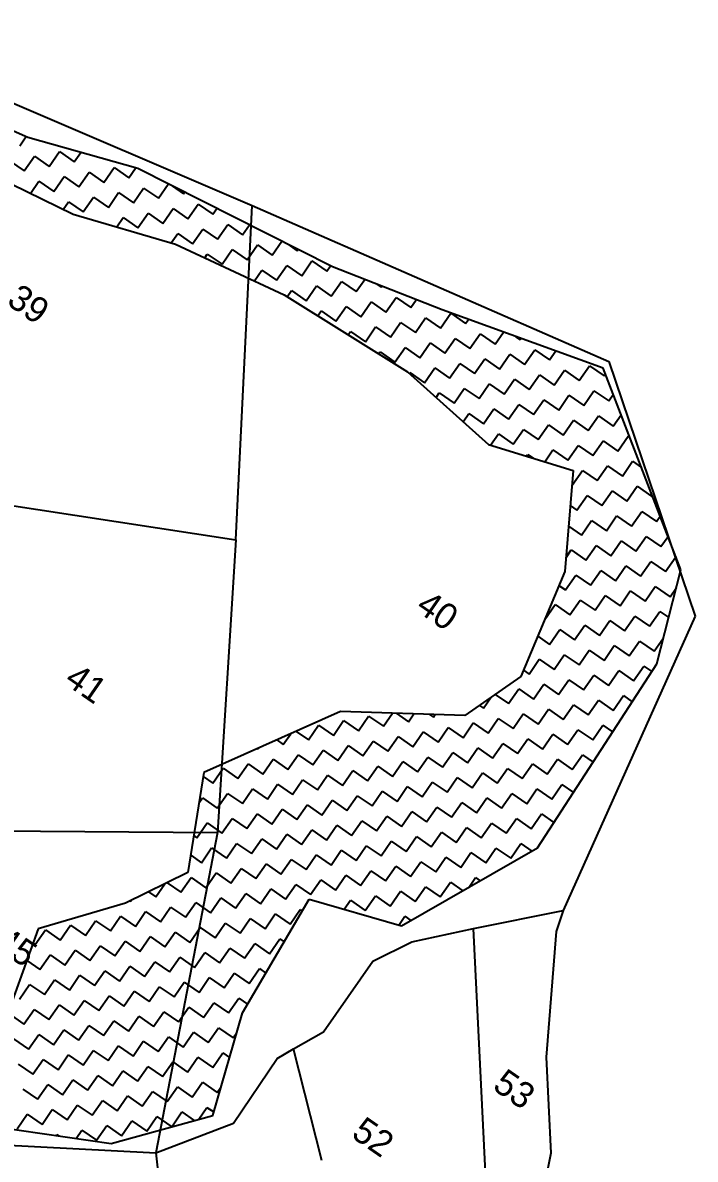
# Model space of a CAD drawing. Header units: metres. Extents: x 282167 to 284586, y 2020907 to 2023042.
# Drawn here: x 283156.4 to 283390.6, y 2022507.7 to 2022903.3 of the extents above; entities that cross this region are included whole.
import ezdxf
from ezdxf.enums import TextEntityAlignment as Align

# ---------------------------------------------------------------- set-up
doc = ezdxf.new("R2010")
doc.units = ezdxf.units.M
doc.header["$MEASUREMENT"] = 0
for name, color, linetype in [('POLY_HATCH', 12, 'Continuous'), ('POLY_PARCEL', 6, 'Continuous'), ('TEXT_PARCEL', 7, 'Continuous'), ('V_BOUND_LINE', 7, 'Continuous')]:
    doc.layers.add(name, color=color, linetype=linetype)
doc.styles.add('TEXT_MAP', font='', dxfattribs={"height": 2.5})
doc.styles.get('TEXT_MAP').set_extended_font_data('Kruti Dev 050')

msp = doc.modelspace()

# ---------------------------------------------------------------- linework, layer by layer
at = {"layer": 'POLY_HATCH'}
for p, q in [((283158.2, 2022863.31), (283101.28, 2022888.45)), ((283196.46, 2022852.51), (283158.2, 2022863.31)), ((283132.34, 2022856.94), (283174.02, 2022836.63)), ((283264.29, 2022818.37), (283196.46, 2022852.51)), ((283174.02, 2022836.63), (283209.68, 2022826.21)), ((283209.68, 2022826.21), (283247.5, 2022808.58)), ((283302.48, 2022803.34), (283264.29, 2022818.37)), ((283247.5, 2022808.58), (283290.37, 2022781.73)), ((283358.5, 2022783.1), (283302.48, 2022803.34)), ((283290.37, 2022781.73), (283318.6, 2022756.45)), ((283385.62, 2022712.88), (283358.5, 2022783.1)), ((283318.6, 2022756.45), (283348.1, 2022747.45)), ((283348.1, 2022747.45), (283345.2, 2022712.31)), ((283345.2, 2022712.31), (283329.89, 2022675.77)), ((283377.22, 2022680.12), (283385.62, 2022712.88)), ((283335.67, 2022616.04), (283377.22, 2022680.12)), ((283329.89, 2022675.77), (283310.42, 2022662.12)), ((283267.1, 2022663.56), (283219.47, 2022642.27)), ((283310.42, 2022662.12), (283267.1, 2022663.56)), ((283219.47, 2022642.27), (283213.97, 2022607.5)), ((283288.27, 2022588.88), (283335.67, 2022616.04)), ((283213.97, 2022607.5), (283192.27, 2022596.82)), ((283232.98, 2022558.61), (283256.17, 2022598.27)), ((283256.17, 2022598.27), (283288.27, 2022588.88)), ((283192.27, 2022596.82), (283161.81, 2022587.93)), ((283161.81, 2022587.93), (283151.18, 2022558.15)), ((283222.58, 2022522.96), (283232.98, 2022558.61)), ((283187.21, 2022513.18), (283222.58, 2022522.96)), ((283124.8, 2022522.13), (283187.21, 2022513.18))]:
    msp.add_line(p, q, dxfattribs=at)
at = {"layer": 'POLY_HATCH', "linetype": 'Continuous'}
for p, q in [((283155.37, 2022860.42), (283157.56, 2022863.59)), ((283151.8, 2022855.28), (283156.95, 2022851.71)), ((283156.95, 2022851.71), (283160.51, 2022856.86)), ((283160.51, 2022856.86), (283165.66, 2022853.29)), ((283165.66, 2022853.29), (283169.23, 2022858.44)), ((283169.23, 2022858.44), (283174.37, 2022854.87)), ((283174.37, 2022854.87), (283176.62, 2022858.11)), ((283175.95, 2022846.16), (283179.52, 2022851.31)), ((283179.52, 2022851.31), (283184.67, 2022847.74)), ((283184.67, 2022847.74), (283188.23, 2022852.89)), ((283188.23, 2022852.89), (283193.38, 2022849.32)), ((283193.38, 2022849.32), (283195.73, 2022852.72)), ((283159.14, 2022843.88), (283162.09, 2022848.14)), ((283162.09, 2022848.14), (283167.24, 2022844.58)), ((283167.24, 2022844.58), (283170.81, 2022849.72)), ((283170.81, 2022849.72), (283175.95, 2022846.16)), ((283203.67, 2022842.19), (283207.11, 2022847.15)), ((283186.25, 2022839.03), (283189.81, 2022844.17)), ((283189.81, 2022844.17), (283194.96, 2022840.61)), ((283194.96, 2022840.61), (283198.53, 2022845.75)), ((283198.53, 2022845.75), (283203.67, 2022842.19)), ((283208.55, 2022846.43), (283212.39, 2022843.77)), ((283212.39, 2022843.77), (283212.76, 2022844.31)), ((283170.53, 2022838.33), (283172.39, 2022841.01)), ((283172.39, 2022841.01), (283177.53, 2022837.44)), ((283177.53, 2022837.44), (283181.1, 2022842.59)), ((283181.1, 2022842.59), (283186.25, 2022839.03)), ((283213.97, 2022835.05), (283217.53, 2022840.2)), ((283217.53, 2022840.2), (283222.68, 2022836.64)), ((283189.14, 2022832.21), (283191.39, 2022835.46)), ((283191.39, 2022835.46), (283196.54, 2022831.89)), ((283196.54, 2022831.89), (283200.11, 2022837.04)), ((283200.11, 2022837.04), (283205.26, 2022833.47)), ((283205.26, 2022833.47), (283208.82, 2022838.62)), ((283208.82, 2022838.62), (283213.97, 2022835.05)), ((283222.68, 2022836.64), (283224.06, 2022838.62)), ((283215.55, 2022826.34), (283219.12, 2022831.49)), ((283219.12, 2022831.49), (283224.26, 2022827.92)), ((283224.26, 2022827.92), (283227.83, 2022833.07)), ((283227.83, 2022833.07), (283232.98, 2022829.5)), ((283232.98, 2022829.5), (283235.35, 2022832.94)), ((283208.15, 2022826.65), (283210.4, 2022829.91)), ((283210.4, 2022829.91), (283215.55, 2022826.34)), ((283243.27, 2022822.37), (283246.65, 2022827.25)), ((283225.84, 2022819.21), (283229.41, 2022824.36)), ((283229.41, 2022824.36), (283234.56, 2022820.79)), ((283234.56, 2022820.79), (283238.12, 2022825.94)), ((283238.12, 2022825.94), (283243.27, 2022822.37)), ((283248.74, 2022826.2), (283251.98, 2022823.95)), ((283251.98, 2022823.95), (283252.3, 2022824.41)), ((283219.8, 2022821.49), (283220.7, 2022822.77)), ((283220.7, 2022822.77), (283225.84, 2022819.21)), ((283253.56, 2022815.24), (283257.13, 2022820.38)), ((283257.13, 2022820.38), (283262.28, 2022816.82)), ((283237.08, 2022813.43), (283239.7, 2022817.22)), ((283239.7, 2022817.22), (283244.85, 2022813.66)), ((283244.85, 2022813.66), (283248.42, 2022818.8)), ((283248.42, 2022818.8), (283253.56, 2022815.24)), ((283262.28, 2022816.82), (283263.6, 2022818.72)), ((283255.15, 2022806.52), (283258.71, 2022811.67)), ((283258.71, 2022811.67), (283263.86, 2022808.1)), ((283263.86, 2022808.1), (283267.42, 2022813.25)), ((283267.42, 2022813.25), (283272.57, 2022809.69)), ((283272.57, 2022809.69), (283275.53, 2022813.95)), ((283279.9, 2022812.23), (283281.29, 2022811.27)), ((283281.29, 2022811.27), (283281.51, 2022811.59)), ((283248.51, 2022807.94), (283250, 2022810.09)), ((283250, 2022810.09), (283255.15, 2022806.52)), ((283282.87, 2022802.55), (283286.43, 2022807.7)), ((283286.43, 2022807.7), (283291.58, 2022804.13)), ((283265.44, 2022799.39), (283269.01, 2022804.54)), ((283269.01, 2022804.54), (283274.15, 2022800.97)), ((283274.15, 2022800.97), (283277.72, 2022806.12)), ((283277.72, 2022806.12), (283282.87, 2022802.55)), ((283291.58, 2022804.13), (283293.48, 2022806.88)), ((283259.14, 2022801.29), (283260.29, 2022802.96)), ((283260.29, 2022802.96), (283265.44, 2022799.39)), ((283293.16, 2022795.42), (283296.73, 2022800.57)), ((283296.73, 2022800.57), (283301.87, 2022797)), ((283301.87, 2022797), (283305.44, 2022802.15)), ((283305.44, 2022802.15), (283310.59, 2022798.58)), ((283310.59, 2022798.58), (283311.6, 2022800.04)), ((283269.76, 2022794.63), (283270.59, 2022795.83)), ((283270.59, 2022795.83), (283275.73, 2022792.26)), ((283275.73, 2022792.26), (283279.3, 2022797.41)), ((283279.3, 2022797.41), (283284.45, 2022793.84)), ((283284.45, 2022793.84), (283288.01, 2022798.99)), ((283288.01, 2022798.99), (283293.16, 2022795.42)), ((283320.88, 2022791.45), (283323.79, 2022795.64)), ((283294.74, 2022786.71), (283298.31, 2022791.85)), ((283298.31, 2022791.85), (283303.45, 2022788.29)), ((283303.45, 2022788.29), (283307.02, 2022793.43)), ((283307.02, 2022793.43), (283312.17, 2022789.87)), ((283312.17, 2022789.87), (283315.73, 2022795.02)), ((283315.73, 2022795.02), (283320.88, 2022791.45)), ((283328.05, 2022794.1), (283329.59, 2022793.03)), ((283329.59, 2022793.03), (283329.88, 2022793.44)), ((283280.39, 2022787.98), (283280.88, 2022788.69)), ((283280.88, 2022788.69), (283286.03, 2022785.13)), ((283286.03, 2022785.13), (283289.59, 2022790.27)), ((283289.59, 2022790.27), (283294.74, 2022786.71)), ((283322.46, 2022782.74), (283326.03, 2022787.88)), ((283326.03, 2022787.88), (283331.18, 2022784.32)), ((283331.18, 2022784.32), (283334.74, 2022789.46)), ((283334.74, 2022789.46), (283339.89, 2022785.9)), ((283339.89, 2022785.9), (283342.06, 2022789.04)), ((283305.03, 2022779.57), (283308.6, 2022784.72)), ((283308.6, 2022784.72), (283313.75, 2022781.16)), ((283313.75, 2022781.16), (283317.31, 2022786.3)), ((283317.31, 2022786.3), (283322.46, 2022782.74)), ((283350.18, 2022778.76), (283353.75, 2022783.91)), ((283353.75, 2022783.91), (283358.9, 2022780.35)), ((283290.94, 2022781.22), (283291.17, 2022781.56)), ((283291.17, 2022781.56), (283296.32, 2022777.99)), ((283296.32, 2022777.99), (283299.89, 2022783.14)), ((283299.89, 2022783.14), (283305.03, 2022779.57)), ((283332.76, 2022775.6), (283336.32, 2022780.75)), ((283336.32, 2022780.75), (283341.47, 2022777.18)), ((283341.47, 2022777.18), (283345.04, 2022782.33)), ((283345.04, 2022782.33), (283350.18, 2022778.76)), ((283358.9, 2022780.35), (283359.33, 2022780.97)), ((283306.62, 2022770.86), (283310.18, 2022776.01)), ((283310.18, 2022776.01), (283315.33, 2022772.44)), ((283315.33, 2022772.44), (283318.9, 2022777.59)), ((283318.9, 2022777.59), (283324.04, 2022774.02)), ((283324.04, 2022774.02), (283327.61, 2022779.17)), ((283327.61, 2022779.17), (283332.76, 2022775.6)), ((283300.34, 2022772.8), (283301.47, 2022774.43)), ((283301.47, 2022774.43), (283306.62, 2022770.86)), ((283334.34, 2022766.89), (283337.9, 2022772.04)), ((283337.9, 2022772.04), (283343.05, 2022768.47)), ((283343.05, 2022768.47), (283346.62, 2022773.62)), ((283346.62, 2022773.62), (283351.76, 2022770.05)), ((283351.76, 2022770.05), (283355.33, 2022775.2)), ((283355.33, 2022775.2), (283360.48, 2022771.63)), ((283360.48, 2022771.63), (283362.05, 2022773.91)), ((283316.91, 2022763.73), (283320.48, 2022768.88)), ((283320.48, 2022768.88), (283325.62, 2022765.31)), ((283325.62, 2022765.31), (283329.19, 2022770.46)), ((283329.19, 2022770.46), (283334.34, 2022766.89)), ((283309.74, 2022764.38), (283311.76, 2022767.29)), ((283311.76, 2022767.29), (283316.91, 2022763.73)), ((283344.63, 2022759.76), (283348.2, 2022764.9)), ((283348.2, 2022764.9), (283353.34, 2022761.34)), ((283353.34, 2022761.34), (283356.91, 2022766.49)), ((283356.91, 2022766.49), (283362.06, 2022762.92)), ((283362.06, 2022762.92), (283364.78, 2022766.85)), ((283319.33, 2022756.23), (283322.06, 2022760.16)), ((283322.06, 2022760.16), (283327.2, 2022756.6)), ((283327.2, 2022756.6), (283330.77, 2022761.74)), ((283330.77, 2022761.74), (283335.92, 2022758.18)), ((283335.92, 2022758.18), (283339.48, 2022763.32)), ((283339.48, 2022763.32), (283344.63, 2022759.76)), ((283346.21, 2022751.04), (283349.78, 2022756.19)), ((283349.78, 2022756.19), (283354.92, 2022752.62)), ((283354.92, 2022752.62), (283358.49, 2022757.77)), ((283358.49, 2022757.77), (283363.64, 2022754.21)), ((283363.64, 2022754.21), (283367.2, 2022759.35)), ((283367.2, 2022759.35), (283367.84, 2022758.91)), ((283331.91, 2022752.39), (283332.35, 2022753.03)), ((283332.35, 2022753.03), (283334.35, 2022751.64)), ((283338.2, 2022750.47), (283341.06, 2022754.61)), ((283341.06, 2022754.61), (283346.21, 2022751.04)), ((283356.51, 2022743.91), (283360.07, 2022749.06)), ((283360.07, 2022749.06), (283365.22, 2022745.49)), ((283365.22, 2022745.49), (283368.79, 2022750.64)), ((283368.79, 2022750.64), (283371.86, 2022748.51)), ((283347.79, 2022742.33), (283351.36, 2022747.48)), ((283351.36, 2022747.48), (283356.51, 2022743.91)), ((283347.68, 2022742.41), (283347.79, 2022742.33)), ((283358.09, 2022735.2), (283361.65, 2022740.34)), ((283361.65, 2022740.34), (283366.8, 2022736.78)), ((283366.8, 2022736.78), (283370.37, 2022741.93)), ((283370.37, 2022741.93), (283375.51, 2022738.36)), ((283349.37, 2022733.62), (283352.94, 2022738.76)), ((283352.94, 2022738.76), (283358.09, 2022735.2)), ((283375.51, 2022738.36), (283375.68, 2022738.6)), ((283347.09, 2022735.2), (283349.37, 2022733.62)), ((283368.38, 2022728.07), (283371.95, 2022733.21)), ((283371.95, 2022733.21), (283377.09, 2022729.65)), ((283350.95, 2022724.9), (283354.52, 2022730.05)), ((283354.52, 2022730.05), (283359.67, 2022726.48)), ((283359.67, 2022726.48), (283363.23, 2022731.63)), ((283363.23, 2022731.63), (283368.38, 2022728.07)), ((283377.09, 2022729.65), (283378.41, 2022731.54)), ((283346.49, 2022728), (283350.95, 2022724.9)), ((283369.96, 2022719.35), (283373.53, 2022724.5)), ((283373.53, 2022724.5), (283378.67, 2022720.93)), ((283378.67, 2022720.93), (283381.13, 2022724.48)), ((283352.53, 2022716.19), (283356.1, 2022721.34)), ((283356.1, 2022721.34), (283361.25, 2022717.77)), ((283361.25, 2022717.77), (283364.81, 2022722.92)), ((283364.81, 2022722.92), (283369.96, 2022719.35)), ((283345.6, 2022717.17), (283347.39, 2022719.76)), ((283347.39, 2022719.76), (283352.53, 2022716.19)), ((283380.26, 2022712.22), (283383.82, 2022717.37)), ((283383.82, 2022717.37), (283383.9, 2022717.31)), ((283354.12, 2022707.48), (283357.68, 2022712.62)), ((283357.68, 2022712.62), (283362.83, 2022709.06)), ((283362.83, 2022709.06), (283366.39, 2022714.2)), ((283366.39, 2022714.2), (283371.54, 2022710.64)), ((283371.54, 2022710.64), (283375.11, 2022715.79)), ((283375.11, 2022715.79), (283380.26, 2022712.22)), ((283345.4, 2022705.9), (283348.97, 2022711.04)), ((283348.97, 2022711.04), (283354.12, 2022707.48)), ((283343.16, 2022707.45), (283345.4, 2022705.9)), ((283364.41, 2022700.34), (283367.98, 2022705.49)), ((283367.98, 2022705.49), (283373.12, 2022701.93)), ((283373.12, 2022701.93), (283376.69, 2022707.07)), ((283376.69, 2022707.07), (283381.84, 2022703.51)), ((283381.84, 2022703.51), (283384.02, 2022706.66)), ((283338.27, 2022695.6), (283341.84, 2022700.75)), ((283341.84, 2022700.75), (283346.98, 2022697.18)), ((283346.98, 2022697.18), (283350.55, 2022702.33)), ((283350.55, 2022702.33), (283355.7, 2022698.76)), ((283355.7, 2022698.76), (283359.26, 2022703.91)), ((283359.26, 2022703.91), (283364.41, 2022700.34)), ((283365.99, 2022691.63), (283369.56, 2022696.78)), ((283369.56, 2022696.78), (283374.7, 2022693.21)), ((283374.7, 2022693.21), (283378.27, 2022698.36)), ((283378.27, 2022698.36), (283381.35, 2022696.23)), ((283338.21, 2022695.64), (283338.27, 2022695.6)), ((283348.56, 2022688.47), (283352.13, 2022693.62)), ((283352.13, 2022693.62), (283357.28, 2022690.05)), ((283357.28, 2022690.05), (283360.84, 2022695.2)), ((283360.84, 2022695.2), (283365.99, 2022691.63)), ((283335.74, 2022689.74), (283339.85, 2022686.89)), ((283339.85, 2022686.89), (283343.42, 2022692.04)), ((283343.42, 2022692.04), (283348.56, 2022688.47)), ((283376.28, 2022684.5), (283379.54, 2022689.2)), ((283350.14, 2022679.76), (283353.71, 2022684.9)), ((283353.71, 2022684.9), (283358.86, 2022681.34)), ((283358.86, 2022681.34), (283362.42, 2022686.48)), ((283362.42, 2022686.48), (283367.57, 2022682.92)), ((283367.57, 2022682.92), (283371.14, 2022688.06)), ((283371.14, 2022688.06), (283376.28, 2022684.5)), ((283332.72, 2022676.59), (283336.28, 2022681.74)), ((283336.28, 2022681.74), (283341.43, 2022678.18)), ((283341.43, 2022678.18), (283345, 2022683.32)), ((283345, 2022683.32), (283350.14, 2022679.76)), ((283330.79, 2022677.93), (283332.72, 2022676.59)), ((283360.44, 2022672.62), (283364, 2022677.77)), ((283364, 2022677.77), (283369.15, 2022674.2)), ((283369.15, 2022674.2), (283372.72, 2022679.35)), ((283372.72, 2022679.35), (283375.48, 2022677.44)), ((283334.3, 2022667.88), (283337.86, 2022673.03)), ((283337.86, 2022673.03), (283343.01, 2022669.46)), ((283343.01, 2022669.46), (283346.58, 2022674.61)), ((283346.58, 2022674.61), (283351.72, 2022671.04)), ((283351.72, 2022671.04), (283355.29, 2022676.19)), ((283355.29, 2022676.19), (283360.44, 2022672.62)), ((283320.96, 2022669.51), (283325.58, 2022666.3)), ((283325.58, 2022666.3), (283329.15, 2022671.45)), ((283329.15, 2022671.45), (283334.3, 2022667.88)), ((283362.02, 2022663.91), (283365.59, 2022669.06)), ((283365.59, 2022669.06), (283368.66, 2022666.93)), ((283315.49, 2022665.68), (283316.87, 2022664.72)), ((283316.87, 2022664.72), (283319.46, 2022668.46)), ((283344.59, 2022660.75), (283348.16, 2022665.9)), ((283348.16, 2022665.9), (283353.31, 2022662.33)), ((283353.31, 2022662.33), (283356.87, 2022667.48)), ((283356.87, 2022667.48), (283362.02, 2022663.91)), ((283273.3, 2022656.82), (283276.87, 2022661.96)), ((283276.87, 2022661.96), (283282.02, 2022658.4)), ((283282.02, 2022658.4), (283285.18, 2022662.95)), ((283286.5, 2022662.91), (283290.73, 2022659.98)), ((283290.73, 2022659.98), (283292.62, 2022662.71)), ((283298.05, 2022662.53), (283299.44, 2022661.56)), ((283299.44, 2022661.56), (283300.07, 2022662.46)), ((283318.45, 2022656.01), (283322.02, 2022661.15)), ((283322.02, 2022661.15), (283327.17, 2022657.59)), ((283327.17, 2022657.59), (283330.73, 2022662.73)), ((283330.73, 2022662.73), (283335.88, 2022659.17)), ((283335.88, 2022659.17), (283339.45, 2022664.32)), ((283339.45, 2022664.32), (283344.59, 2022660.75)), ((283255.88, 2022653.65), (283259.44, 2022658.8)), ((283259.44, 2022658.8), (283264.59, 2022655.24)), ((283264.59, 2022655.24), (283268.16, 2022660.38)), ((283268.16, 2022660.38), (283273.3, 2022656.82)), ((283301.03, 2022652.84), (283304.59, 2022657.99)), ((283304.59, 2022657.99), (283309.74, 2022654.43)), ((283309.74, 2022654.43), (283313.31, 2022659.57)), ((283313.31, 2022659.57), (283318.45, 2022656.01)), ((283346.17, 2022652.04), (283349.74, 2022657.18)), ((283349.74, 2022657.18), (283354.89, 2022653.62)), ((283354.89, 2022653.62), (283358.45, 2022658.76)), ((283358.45, 2022658.76), (283361.84, 2022656.41)), ((283244.91, 2022653.64), (283247.16, 2022652.07)), ((283247.16, 2022652.07), (283249.75, 2022655.8)), ((283251.59, 2022656.62), (283255.88, 2022653.65)), ((283274.89, 2022648.1), (283278.45, 2022653.25)), ((283278.45, 2022653.25), (283283.6, 2022649.68)), ((283283.6, 2022649.68), (283287.17, 2022654.83)), ((283287.17, 2022654.83), (283292.31, 2022651.26)), ((283292.31, 2022651.26), (283295.88, 2022656.41)), ((283295.88, 2022656.41), (283301.03, 2022652.84)), ((283328.75, 2022648.87), (283332.31, 2022654.02)), ((283332.31, 2022654.02), (283337.46, 2022650.45)), ((283337.46, 2022650.45), (283341.03, 2022655.6)), ((283341.03, 2022655.6), (283346.17, 2022652.04)), ((283238.22, 2022650.65), (283238.45, 2022650.49)), ((283238.45, 2022650.49), (283238.71, 2022650.87)), ((283257.46, 2022644.94), (283261.03, 2022650.09)), ((283261.03, 2022650.09), (283266.17, 2022646.52)), ((283266.17, 2022646.52), (283269.74, 2022651.67)), ((283269.74, 2022651.67), (283274.89, 2022648.1)), ((283302.61, 2022644.13), (283306.17, 2022649.28)), ((283306.17, 2022649.28), (283311.32, 2022645.71)), ((283311.32, 2022645.71), (283314.89, 2022650.86)), ((283314.89, 2022650.86), (283320.03, 2022647.29)), ((283320.03, 2022647.29), (283323.6, 2022652.44)), ((283323.6, 2022652.44), (283328.75, 2022648.87)), ((283231.32, 2022640.2), (283234.88, 2022645.35)), ((283234.88, 2022645.35), (283240.03, 2022641.78)), ((283240.03, 2022641.78), (283243.6, 2022646.93)), ((283243.6, 2022646.93), (283248.75, 2022643.36)), ((283248.75, 2022643.36), (283252.31, 2022648.51)), ((283252.31, 2022648.51), (283257.46, 2022644.94)), ((283285.18, 2022640.97), (283288.75, 2022646.12)), ((283288.75, 2022646.12), (283293.89, 2022642.55)), ((283293.89, 2022642.55), (283297.46, 2022647.7)), ((283297.46, 2022647.7), (283302.61, 2022644.13)), ((283330.33, 2022640.16), (283333.89, 2022645.31)), ((283333.89, 2022645.31), (283339.04, 2022641.74)), ((283339.04, 2022641.74), (283342.61, 2022646.89)), ((283342.61, 2022646.89), (283347.75, 2022643.32)), ((283347.75, 2022643.32), (283351.32, 2022648.47)), ((283351.32, 2022648.47), (283355.03, 2022645.9)), ((283222.61, 2022638.62), (283226.17, 2022643.77)), ((283226.17, 2022643.77), (283231.32, 2022640.2)), ((283259.04, 2022636.23), (283262.61, 2022641.37)), ((283262.61, 2022641.37), (283267.75, 2022637.81)), ((283267.75, 2022637.81), (283271.32, 2022642.96)), ((283271.32, 2022642.96), (283276.47, 2022639.39)), ((283276.47, 2022639.39), (283280.03, 2022644.54)), ((283280.03, 2022644.54), (283285.18, 2022640.97)), ((283312.9, 2022637), (283316.47, 2022642.15)), ((283316.47, 2022642.15), (283321.61, 2022638.58)), ((283321.61, 2022638.58), (283325.18, 2022643.73)), ((283325.18, 2022643.73), (283330.33, 2022640.16)), ((283219.26, 2022640.94), (283222.61, 2022638.62)), ((283241.61, 2022633.07), (283245.18, 2022638.21)), ((283245.18, 2022638.21), (283250.33, 2022634.65)), ((283250.33, 2022634.65), (283253.89, 2022639.79)), ((283253.89, 2022639.79), (283259.04, 2022636.23)), ((283286.76, 2022632.26), (283290.33, 2022637.4)), ((283290.33, 2022637.4), (283295.47, 2022633.84)), ((283295.47, 2022633.84), (283299.04, 2022638.98)), ((283299.04, 2022638.98), (283304.19, 2022635.42)), ((283304.19, 2022635.42), (283307.75, 2022640.57)), ((283307.75, 2022640.57), (283312.9, 2022637)), ((283340.62, 2022633.03), (283344.19, 2022638.17)), ((283344.19, 2022638.17), (283348.21, 2022635.39)), ((283217.79, 2022631.67), (283219.04, 2022633.47)), ((283219.04, 2022633.47), (283224.19, 2022629.9)), ((283224.19, 2022629.9), (283227.75, 2022635.05)), ((283227.75, 2022635.05), (283232.9, 2022631.49)), ((283232.9, 2022631.49), (283236.47, 2022636.63)), ((283236.47, 2022636.63), (283241.61, 2022633.07)), ((283269.33, 2022629.1), (283272.9, 2022634.24)), ((283272.9, 2022634.24), (283278.05, 2022630.68)), ((283278.05, 2022630.68), (283281.61, 2022635.82)), ((283281.61, 2022635.82), (283286.76, 2022632.26)), ((283314.48, 2022628.29), (283318.05, 2022633.43)), ((283318.05, 2022633.43), (283323.19, 2022629.87)), ((283323.19, 2022629.87), (283326.76, 2022635.01)), ((283326.76, 2022635.01), (283331.91, 2022631.45)), ((283331.91, 2022631.45), (283335.47, 2022636.59)), ((283335.47, 2022636.59), (283340.62, 2022633.03)), ((283243.19, 2022624.35), (283246.76, 2022629.5)), ((283246.76, 2022629.5), (283251.91, 2022625.93)), ((283251.91, 2022625.93), (283255.47, 2022631.08)), ((283255.47, 2022631.08), (283260.62, 2022627.51)), ((283260.62, 2022627.51), (283264.19, 2022632.66)), ((283264.19, 2022632.66), (283269.33, 2022629.1)), ((283297.05, 2022625.12), (283300.62, 2022630.27)), ((283300.62, 2022630.27), (283305.77, 2022626.7)), ((283305.77, 2022626.7), (283309.33, 2022631.85)), ((283309.33, 2022631.85), (283314.48, 2022628.29)), ((283225.77, 2022621.19), (283229.33, 2022626.34)), ((283229.33, 2022626.34), (283234.48, 2022622.77)), ((283234.48, 2022622.77), (283238.05, 2022627.92)), ((283238.05, 2022627.92), (283243.19, 2022624.35)), ((283270.91, 2022620.38), (283274.48, 2022625.53)), ((283274.48, 2022625.53), (283279.63, 2022621.96)), ((283279.63, 2022621.96), (283283.19, 2022627.11)), ((283283.19, 2022627.11), (283288.34, 2022623.54)), ((283288.34, 2022623.54), (283291.91, 2022628.69)), ((283291.91, 2022628.69), (283297.05, 2022625.12)), ((283324.78, 2022621.15), (283328.34, 2022626.3)), ((283328.34, 2022626.3), (283333.49, 2022622.73)), ((283333.49, 2022622.73), (283337.05, 2022627.88)), ((283337.05, 2022627.88), (283341.4, 2022624.87)), ((283217.05, 2022619.61), (283220.62, 2022624.76)), ((283220.62, 2022624.76), (283225.77, 2022621.19)), ((283253.49, 2022617.22), (283257.05, 2022622.37)), ((283257.05, 2022622.37), (283262.2, 2022618.8)), ((283262.2, 2022618.8), (283265.77, 2022623.95)), ((283265.77, 2022623.95), (283270.91, 2022620.38)), ((283298.64, 2022616.41), (283302.2, 2022621.56)), ((283302.2, 2022621.56), (283307.35, 2022617.99)), ((283307.35, 2022617.99), (283310.91, 2022623.14)), ((283310.91, 2022623.14), (283316.06, 2022619.57)), ((283316.06, 2022619.57), (283319.63, 2022624.72)), ((283319.63, 2022624.72), (283324.78, 2022621.15)), ((283216, 2022620.34), (283217.05, 2022619.61)), ((283227.35, 2022612.48), (283230.91, 2022617.63)), ((283230.91, 2022617.63), (283236.06, 2022614.06)), ((283236.06, 2022614.06), (283239.63, 2022619.21)), ((283239.63, 2022619.21), (283244.77, 2022615.64)), ((283244.77, 2022615.64), (283248.34, 2022620.79)), ((283248.34, 2022620.79), (283253.49, 2022617.22)), ((283281.21, 2022613.25), (283284.77, 2022618.4)), ((283284.77, 2022618.4), (283289.92, 2022614.83)), ((283289.92, 2022614.83), (283293.49, 2022619.98)), ((283293.49, 2022619.98), (283298.64, 2022616.41)), ((283326.36, 2022612.44), (283329.92, 2022617.59)), ((283329.92, 2022617.59), (283333.75, 2022614.94)), ((283214.91, 2022613.48), (283218.63, 2022610.9)), ((283218.63, 2022610.9), (283222.2, 2022616.04)), ((283222.2, 2022616.04), (283227.35, 2022612.48)), ((283255.07, 2022608.51), (283258.63, 2022613.65)), ((283258.63, 2022613.65), (283263.78, 2022610.09)), ((283263.78, 2022610.09), (283267.35, 2022615.23)), ((283267.35, 2022615.23), (283272.5, 2022611.67)), ((283272.5, 2022611.67), (283276.06, 2022616.82)), ((283276.06, 2022616.82), (283281.21, 2022613.25)), ((283308.93, 2022609.28), (283312.5, 2022614.43)), ((283312.5, 2022614.43), (283317.64, 2022610.86)), ((283317.64, 2022610.86), (283321.21, 2022616.01)), ((283321.21, 2022616.01), (283326.36, 2022612.44)), ((283237.64, 2022605.35), (283241.21, 2022610.49)), ((283241.21, 2022610.49), (283246.36, 2022606.93)), ((283246.36, 2022606.93), (283249.92, 2022612.07)), ((283249.92, 2022612.07), (283255.07, 2022608.51)), ((283282.79, 2022604.54), (283286.36, 2022609.68)), ((283286.36, 2022609.68), (283291.5, 2022606.12)), ((283291.5, 2022606.12), (283295.07, 2022611.26)), ((283295.07, 2022611.26), (283300.22, 2022607.7)), ((283300.22, 2022607.7), (283303.78, 2022612.84)), ((283303.78, 2022612.84), (283308.93, 2022609.28)), ((283211.5, 2022600.6), (283215.07, 2022605.75)), ((283215.07, 2022605.75), (283220.21, 2022602.18)), ((283220.21, 2022602.18), (283223.78, 2022607.33)), ((283223.78, 2022607.33), (283228.93, 2022603.76)), ((283228.93, 2022603.76), (283232.49, 2022608.91)), ((283232.49, 2022608.91), (283237.64, 2022605.35)), ((283265.36, 2022601.37), (283268.93, 2022606.52)), ((283268.93, 2022606.52), (283274.08, 2022602.96)), ((283274.08, 2022602.96), (283277.64, 2022608.1)), ((283277.64, 2022608.1), (283282.79, 2022604.54)), ((283311.73, 2022602.33), (283314.08, 2022605.71)), ((283314.08, 2022605.71), (283315.69, 2022604.59)), ((283202.79, 2022599.02), (283205.92, 2022603.54)), ((283206.7, 2022603.93), (283211.5, 2022600.6)), ((283239.22, 2022596.63), (283242.79, 2022601.78)), ((283242.79, 2022601.78), (283247.94, 2022598.21)), ((283247.94, 2022598.21), (283251.5, 2022603.36)), ((283251.5, 2022603.36), (283256.65, 2022599.79)), ((283256.65, 2022599.79), (283260.22, 2022604.94)), ((283260.22, 2022604.94), (283265.36, 2022601.37)), ((283293.08, 2022597.4), (283296.65, 2022602.55)), ((283296.65, 2022602.55), (283301.8, 2022598.98)), ((283301.8, 2022598.98), (283305.36, 2022604.13)), ((283305.36, 2022604.13), (283309.67, 2022601.15)), ((283193.85, 2022597.6), (283194.07, 2022597.44)), ((283194.07, 2022597.44), (283194.36, 2022597.85)), ((283200.28, 2022600.76), (283202.79, 2022599.02)), ((283221.8, 2022593.47), (283225.36, 2022598.62)), ((283225.36, 2022598.62), (283230.51, 2022595.05)), ((283230.51, 2022595.05), (283234.08, 2022600.2)), ((283234.08, 2022600.2), (283239.22, 2022596.63)), ((283268.36, 2022594.7), (283270.51, 2022597.81)), ((283270.51, 2022597.81), (283275.66, 2022594.24)), ((283275.66, 2022594.24), (283279.22, 2022599.39)), ((283279.22, 2022599.39), (283284.37, 2022595.82)), ((283284.37, 2022595.82), (283287.94, 2022600.97)), ((283287.94, 2022600.97), (283293.08, 2022597.4)), ((283195.66, 2022588.73), (283199.22, 2022593.88)), ((283199.22, 2022593.88), (283204.37, 2022590.31)), ((283204.37, 2022590.31), (283207.94, 2022595.46)), ((283207.94, 2022595.46), (283213.08, 2022591.89)), ((283213.08, 2022591.89), (283216.65, 2022597.04)), ((283216.65, 2022597.04), (283221.8, 2022593.47)), ((283249.52, 2022589.5), (283253.08, 2022594.65)), ((283253.08, 2022594.65), (283253.77, 2022594.17)), ((283178.23, 2022585.57), (283181.8, 2022590.71)), ((283181.8, 2022590.71), (283186.94, 2022587.15)), ((283186.94, 2022587.15), (283190.51, 2022592.29)), ((283190.51, 2022592.29), (283195.66, 2022588.73)), ((283223.38, 2022584.76), (283226.94, 2022589.9)), ((283226.94, 2022589.9), (283232.09, 2022586.34)), ((283232.09, 2022586.34), (283235.66, 2022591.48)), ((283235.66, 2022591.48), (283240.8, 2022587.92)), ((283240.8, 2022587.92), (283244.37, 2022593.07)), ((283244.37, 2022593.07), (283249.52, 2022589.5)), ((283287.36, 2022589.15), (283289.52, 2022592.26)), ((283289.52, 2022592.26), (283291.61, 2022590.8)), ((283160.8, 2022582.41), (283164.37, 2022587.55)), ((283164.37, 2022587.55), (283169.52, 2022583.99)), ((283169.52, 2022583.99), (283173.08, 2022589.13)), ((283173.08, 2022589.13), (283178.23, 2022585.57)), ((283205.95, 2022581.6), (283209.52, 2022586.74)), ((283209.52, 2022586.74), (283214.66, 2022583.18)), ((283214.66, 2022583.18), (283218.23, 2022588.32)), ((283218.23, 2022588.32), (283223.38, 2022584.76)), ((283160.03, 2022582.94), (283160.8, 2022582.41)), ((283179.81, 2022576.85), (283183.38, 2022582)), ((283183.38, 2022582), (283188.52, 2022578.43)), ((283188.52, 2022578.43), (283192.09, 2022583.58)), ((283192.09, 2022583.58), (283197.24, 2022580.01)), ((283197.24, 2022580.01), (283200.8, 2022585.16)), ((283200.8, 2022585.16), (283205.95, 2022581.6)), ((283233.67, 2022577.62), (283237.24, 2022582.77)), ((283237.24, 2022582.77), (283242.38, 2022579.21)), ((283242.38, 2022579.21), (283245.95, 2022584.35)), ((283245.95, 2022584.35), (283247.43, 2022583.32)), ((283162.38, 2022573.69), (283165.95, 2022578.84)), ((283165.95, 2022578.84), (283171.1, 2022575.27)), ((283171.1, 2022575.27), (283174.66, 2022580.42)), ((283174.66, 2022580.42), (283179.81, 2022576.85)), ((283207.53, 2022572.88), (283211.1, 2022578.03)), ((283211.1, 2022578.03), (283216.24, 2022574.46)), ((283216.24, 2022574.46), (283219.81, 2022579.61)), ((283219.81, 2022579.61), (283224.96, 2022576.04)), ((283224.96, 2022576.04), (283228.52, 2022581.19)), ((283228.52, 2022581.19), (283233.67, 2022577.62)), ((283157.85, 2022576.83), (283162.38, 2022573.69)), ((283190.1, 2022569.72), (283193.67, 2022574.87)), ((283193.67, 2022574.87), (283198.82, 2022571.3)), ((283198.82, 2022571.3), (283202.38, 2022576.45)), ((283202.38, 2022576.45), (283207.53, 2022572.88)), ((283235.25, 2022568.91), (283238.82, 2022574.06)), ((283238.82, 2022574.06), (283241.09, 2022572.48)), ((283163.96, 2022564.98), (283167.53, 2022570.13)), ((283167.53, 2022570.13), (283172.68, 2022566.56)), ((283172.68, 2022566.56), (283176.24, 2022571.71)), ((283176.24, 2022571.71), (283181.39, 2022568.14)), ((283181.39, 2022568.14), (283184.96, 2022573.29)), ((283184.96, 2022573.29), (283190.1, 2022569.72)), ((283217.82, 2022565.75), (283221.39, 2022570.9)), ((283221.39, 2022570.9), (283226.54, 2022567.33)), ((283226.54, 2022567.33), (283230.1, 2022572.48)), ((283230.1, 2022572.48), (283235.25, 2022568.91)), ((283155.25, 2022563.4), (283158.82, 2022568.54)), ((283158.82, 2022568.54), (283163.96, 2022564.98)), ((283191.68, 2022561.01), (283195.25, 2022566.15)), ((283195.25, 2022566.15), (283200.4, 2022562.59)), ((283200.4, 2022562.59), (283203.96, 2022567.74)), ((283203.96, 2022567.74), (283209.11, 2022564.17)), ((283209.11, 2022564.17), (283212.68, 2022569.32)), ((283212.68, 2022569.32), (283217.82, 2022565.75)), ((283174.26, 2022557.85), (283177.82, 2022562.99)), ((283177.82, 2022562.99), (283182.97, 2022559.43)), ((283182.97, 2022559.43), (283186.54, 2022564.57)), ((283186.54, 2022564.57), (283191.68, 2022561.01)), ((283219.41, 2022557.04), (283222.97, 2022562.18)), ((283222.97, 2022562.18), (283228.12, 2022558.62)), ((283228.12, 2022558.62), (283231.69, 2022563.76)), ((283231.69, 2022563.76), (283234.75, 2022561.64)), ((283151.68, 2022558.25), (283156.83, 2022554.68)), ((283156.83, 2022554.68), (283160.4, 2022559.83)), ((283160.4, 2022559.83), (283165.54, 2022556.27)), ((283165.54, 2022556.27), (283169.11, 2022561.41)), ((283169.11, 2022561.41), (283174.26, 2022557.85)), ((283201.98, 2022553.87), (283205.54, 2022559.02)), ((283205.54, 2022559.02), (283210.69, 2022555.46)), ((283210.69, 2022555.46), (283214.26, 2022560.6)), ((283214.26, 2022560.6), (283219.41, 2022557.04)), ((283175.84, 2022549.13), (283179.4, 2022554.28)), ((283179.4, 2022554.28), (283184.55, 2022550.71)), ((283184.55, 2022550.71), (283188.12, 2022555.86)), ((283188.12, 2022555.86), (283193.27, 2022552.29)), ((283193.27, 2022552.29), (283196.83, 2022557.44)), ((283196.83, 2022557.44), (283201.98, 2022553.87)), ((283158.41, 2022545.97), (283161.98, 2022551.12)), ((283161.98, 2022551.12), (283167.13, 2022547.55)), ((283167.13, 2022547.55), (283170.69, 2022552.7)), ((283170.69, 2022552.7), (283175.84, 2022549.13)), ((283203.56, 2022545.16), (283207.13, 2022550.31)), ((283207.13, 2022550.31), (283212.27, 2022546.74)), ((283212.27, 2022546.74), (283215.84, 2022551.89)), ((283215.84, 2022551.89), (283220.99, 2022548.32)), ((283220.99, 2022548.32), (283224.55, 2022553.47)), ((283224.55, 2022553.47), (283229.7, 2022549.9)), ((283229.7, 2022549.9), (283230.98, 2022551.75)), ((283153.26, 2022549.54), (283158.41, 2022545.97)), ((283186.13, 2022542), (283189.7, 2022547.15)), ((283189.7, 2022547.15), (283194.85, 2022543.58)), ((283194.85, 2022543.58), (283198.41, 2022548.73)), ((283198.41, 2022548.73), (283203.56, 2022545.16)), ((283159.99, 2022537.26), (283163.56, 2022542.4)), ((283163.56, 2022542.4), (283168.71, 2022538.84)), ((283168.71, 2022538.84), (283172.27, 2022543.99)), ((283172.27, 2022543.99), (283177.42, 2022540.42)), ((283177.42, 2022540.42), (283180.99, 2022545.57)), ((283180.99, 2022545.57), (283186.13, 2022542)), ((283213.85, 2022538.03), (283217.42, 2022543.18)), ((283217.42, 2022543.18), (283222.57, 2022539.61)), ((283222.57, 2022539.61), (283226.13, 2022544.76)), ((283226.13, 2022544.76), (283228.47, 2022543.14)), ((283154.85, 2022540.82), (283159.99, 2022537.26)), ((283187.71, 2022533.29), (283191.28, 2022538.43)), ((283191.28, 2022538.43), (283196.43, 2022534.87)), ((283196.43, 2022534.87), (283199.99, 2022540.01)), ((283199.99, 2022540.01), (283205.14, 2022536.45)), ((283205.14, 2022536.45), (283208.71, 2022541.6)), ((283208.71, 2022541.6), (283213.85, 2022538.03)), ((283170.29, 2022530.12), (283173.85, 2022535.27)), ((283173.85, 2022535.27), (283179, 2022531.71)), ((283179, 2022531.71), (283182.57, 2022536.85)), ((283182.57, 2022536.85), (283187.71, 2022533.29)), ((283215.43, 2022529.32), (283219, 2022534.46)), ((283219, 2022534.46), (283224.15, 2022530.9)), ((283156.43, 2022532.11), (283161.57, 2022528.54)), ((283161.57, 2022528.54), (283165.14, 2022533.69)), ((283165.14, 2022533.69), (283170.29, 2022530.12)), ((283198.01, 2022526.15), (283201.57, 2022531.3)), ((283201.57, 2022531.3), (283206.72, 2022527.73)), ((283206.72, 2022527.73), (283210.29, 2022532.88)), ((283210.29, 2022532.88), (283215.43, 2022529.32)), ((283224.15, 2022530.9), (283225.43, 2022532.75)), ((283171.87, 2022521.41), (283175.43, 2022526.56)), ((283175.43, 2022526.56), (283180.58, 2022522.99)), ((283180.58, 2022522.99), (283184.15, 2022528.14)), ((283184.15, 2022528.14), (283189.29, 2022524.57)), ((283189.29, 2022524.57), (283192.86, 2022529.72)), ((283192.86, 2022529.72), (283198.01, 2022526.15)), ((283154.44, 2022518.25), (283158.01, 2022523.4)), ((283158.01, 2022523.4), (283163.15, 2022519.83)), ((283163.15, 2022519.83), (283166.72, 2022524.98)), ((283166.72, 2022524.98), (283171.87, 2022521.41)), ((283199.59, 2022517.44), (283203.15, 2022522.59)), ((283203.15, 2022522.59), (283208.3, 2022519.02)), ((283208.3, 2022519.02), (283211.87, 2022524.17)), ((283211.87, 2022524.17), (283216.17, 2022521.19)), ((283217.72, 2022521.62), (283220.58, 2022525.75)), ((283220.58, 2022525.75), (283222.92, 2022524.13)), ((283182.16, 2022514.28), (283185.73, 2022519.43)), ((283185.73, 2022519.43), (283190.87, 2022515.86)), ((283190.87, 2022515.86), (283194.44, 2022521.01)), ((283194.44, 2022521.01), (283199.59, 2022517.44)), ((283168.07, 2022515.93), (283168.3, 2022516.26)), ((283168.3, 2022516.26), (283168.98, 2022515.79)), ((283175, 2022514.93), (283177.01, 2022517.85)), ((283177.01, 2022517.85), (283182.16, 2022514.28))]:
    msp.add_line(p, q, dxfattribs=at)
at = {"layer": 'POLY_PARCEL'}
for p, q in [((283230.59, 2022723.26), (283236.3, 2022839.65)), ((283133.54, 2022738.08), (283230.59, 2022723.26)), ((283230.59, 2022723.26), (283224.29, 2022621.42)), ((283126.91, 2022622.08), (283224.29, 2022621.42)), ((283224.29, 2022621.42), (283202.76, 2022509.89)), ((283313.38, 2022588.03), (283344.65, 2022594.31)), ((283291.88, 2022583.38), (283313.38, 2022588.03)), ((283319.56, 2022462.96), (283313.38, 2022588.03)), ((283278.3, 2022576.66), (283291.88, 2022583.38)), ((283261.2, 2022551.98), (283278.3, 2022576.66)), ((283250.73, 2022546.07), (283261.2, 2022551.98)), ((283245.05, 2022542.78), (283250.73, 2022546.07)), ((283260.57, 2022507.23), (283250.73, 2022546.07)), ((283229.83, 2022520.2), (283245.05, 2022542.78)), ((283202.76, 2022509.89), (283229.83, 2022520.2)), ((283142.36, 2022513.05), (283202.76, 2022509.89)), ((283202.76, 2022509.89), (283208.94, 2022453.8))]:
    msp.add_line(p, q, dxfattribs=at)
at = {"layer": 'V_BOUND_LINE'}
for p, q in [((283087.82, 2022903.3), (283236.3, 2022839.65)), ((283236.3, 2022839.65), (283360.56, 2022785.42)), ((283360.56, 2022785.42), (283390.61, 2022696.75)), ((283390.61, 2022696.75), (283344.65, 2022594.31)), ((283344.65, 2022594.31), (283342.17, 2022586.96)), ((283342.17, 2022586.96), (283338.74, 2022543.26)), ((283338.74, 2022543.26), (283340.35, 2022509.75)), ((283340.35, 2022509.75), (283329.76, 2022459.37))]:
    msp.add_line(p, q, dxfattribs=at)

# ---------------------------------------------------------------- texts
at = {"layer": 'TEXT_PARCEL', "style": 'TEXT_MAP'}
for s, p in [('39', (283158.53, 2022805.4)), ('40', (283300.96, 2022698.76)), ('41', (283178.59, 2022673.32)), ('45', (283154.18, 2022581.62)), ('53', (283327.7, 2022532.15)), ('52', (283278.52, 2022515.47))]:
    msp.add_text(s, height=9.017, rotation=325.2826, dxfattribs=at).set_placement(p, align=Align.MIDDLE)

doc.saveas('drawing.dxf')
